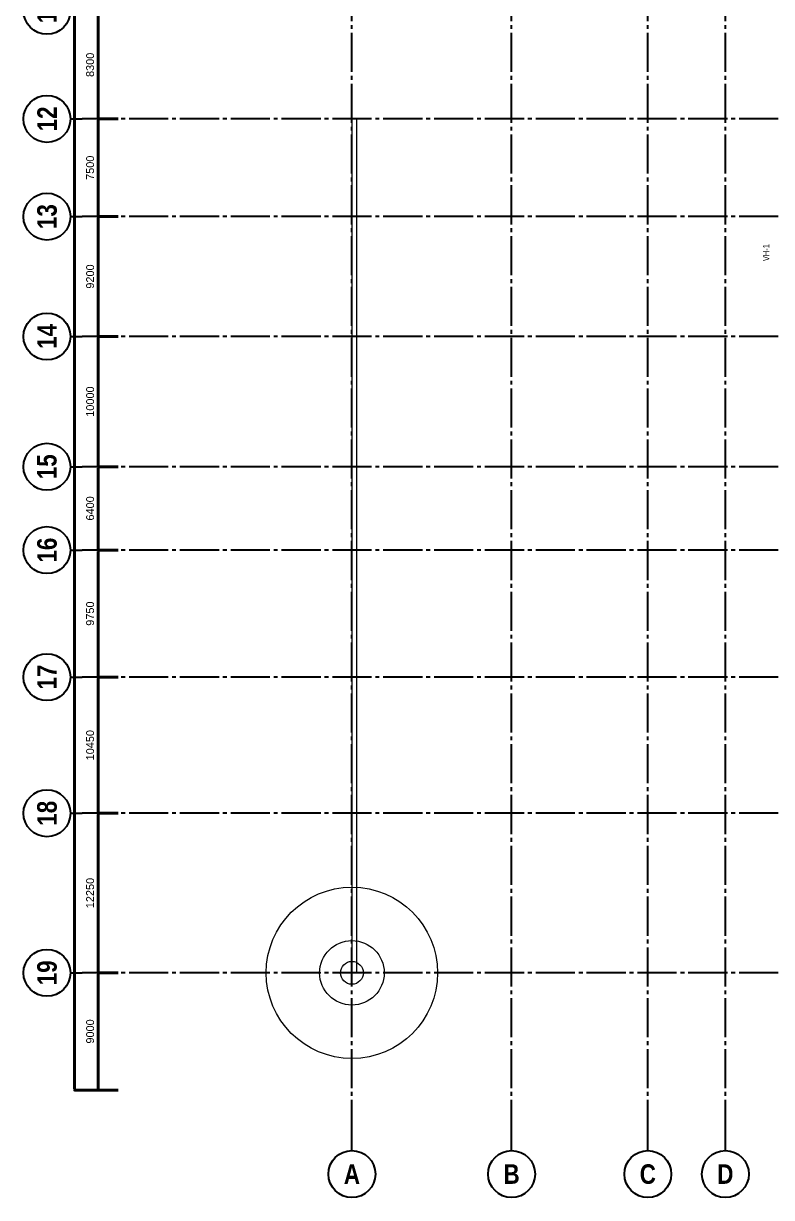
# Model space of a CAD drawing. Header units: millimetres. Extents: x -3973692 to -2843767, y 592734 to 838475.
# Drawn here: x -3973692 to -3916304, y 592734 to 682856 of the extents above; entities that cross this region are included whole.
import ezdxf
from ezdxf.enums import TextEntityAlignment as Align

# ---------------------------------------------------------------- set-up
doc = ezdxf.new("R2010")
doc.units = ezdxf.units.MM
doc.header["$MEASUREMENT"] = 0
doc.header["$PDMODE"] = 3
doc.header["$PDSIZE"] = -20
doc.linetypes.add('CHG_XX_Luoi truc$0$MB_Luoi truc$0$Center101', pattern=[13, 10, -1, 1, -1])
doc.linetypes.add('DIVIDE2', pattern=[15.875, 6.35, -3.175, 0, -3.175, 0, -3.175])
doc.layers.get('0').update_dxf_attribs({"lineweight": 9})
doc.layers.get('Defpoints').update_dxf_attribs({"color": 10, "lineweight": 0})
for name, color, linetype, lineweight in [("'S_General_Divide_3 Intermediate", 3, 'DIVIDE2', 40), ('CHG_XX_Cot_Ham 2$0$MB_Luoi truc$0$Dim 300', 1, 'Continuous', 5), ('CHG_XX_Cot_Ham 2$0$NS-DuongBao', 3, 'Continuous', 18), ('CHG_XX_Cot_Ham 2$0$NS-Pier-H2', 150, 'Continuous', 13), ('TEXT', 7, 'Continuous', 15)]:
    doc.layers.add(name, color=color, linetype=linetype, lineweight=lineweight)
doc.layers.add('CHG_XX_Luoi truc$0$Grid', color=34, linetype='Continuous')
doc.layers.add('CHG_XX_Luoi truc$0$Grid Line', color=251, linetype='CHG_XX_Luoi truc$0$MB_Luoi truc$0$Center101')
doc.styles.add('CHG_XX_Cot_Ham 2$0$MB_Luoi truc$0$Arial_C', font='arial.ttf')
doc.styles.add('CHG_XX_Luoi truc$0$MB_Luoi truc$0$Grid A-F$0$VNI-HelveCB', font='')
doc.styles.add('TTP-HelCon', font='')
doc.styles.get('CHG_XX_Luoi truc$0$MB_Luoi truc$0$Grid A-F$0$VNI-HelveCB').set_extended_font_data('VNI-Helve-Condense', bold=True)
doc.styles.get('TTP-HelCon').set_extended_font_data('VNI-Helve-Condense')
doc.dimstyles.new('CHG_XX_Cot_Ham 2$0$MB_Luoi truc$0$Dim 300 (A1-A2)', dxfattribs={"dimscale": 300, "dimtxt": 2, "dimasz": 0.7, "dimexe": 0, "dimexo": 1, "dimgap": 1, "dimtad": 1, "dimdec": 0, "dimzin": 12, "dimdsep": 46, "dimtxsty": 'CHG_XX_Cot_Ham 2$0$MB_Luoi truc$0$Arial_C', "dimblk": 'CHG_XX_Cot_Ham 2$0$MB_Luoi truc$0$_Dot', "dimcen": 1, "dimclrd": 256, "dimclre": 256, "dimclrt": 3, "dimadec": 0, "dimazin": 0, "dimtfac": 1, "dimtdec": 0, "dimtix": 1, "dimtmove": 2, "dimatfit": 3, "dimldrblk": 'CHG_XX_Cot_Ham 2$0$MB_Luoi truc$0$HTT Arrow 30', "dimfxl": 1, "dimtolj": 1, "dimtzin": 0, "dimarcsym": 0})

# ---------------------------------------------------------------- blocks, each defined once
blk = doc.blocks.new('CHG_XX_Cot_Ham 2$0$MB_Luoi truc$0$_Dot')
at = {"color": 0, "linetype": 'ByBlock', "lineweight": -2}
blk.add_line((-0.5, 0), (-1, 0), dxfattribs=at)
at = {"color": 0, "linetype": 'ByBlock', "const_width": 0.5}
blk.add_lwpolyline([(-0.25, 0, 1), (0.25, 0, 1)], format="xyb", close=True, dxfattribs=at)
blk = doc.blocks.new('*D2824')
at = {"layer": 'CHG_XX_Cot_Ham 2$0$MB_Luoi truc$0$Dim 300', "lineweight": -2, "transparency": 16777216}
for p, q in [((-17945, 73850), (-19478, 73850)), ((-19478, 73640), (-19478, 65760)), ((-17945, 65550), (-19478, 65550))]:
    blk.add_line(p, q, dxfattribs=at)
at = {"layer": 'Defpoints', "color": 0, "transparency": 16777216}
for p in [(-17645, 73850), (-19478, 65550), (-17645, 65550)]:
    blk.add_point(p, dxfattribs=at)
at = {"layer": 'CHG_XX_Cot_Ham 2$0$MB_Luoi truc$0$Dim 300', "lineweight": -2, "transparency": 16777216, "xscale": 210, "yscale": 210, "zscale": 210}
for p, rotation in [((-19478, 73850), 90), ((-19478, 65550), 270)]:
    blk.add_blockref('CHG_XX_Cot_Ham 2$0$MB_Luoi truc$0$_Dot', p, dxfattribs=dict(at, rotation=rotation))
at = {"layer": 'CHG_XX_Cot_Ham 2$0$MB_Luoi truc$0$Dim 300', "color": 3, "transparency": 16777216, "insert": (-20085, 69700), "char_height": 600, "attachment_point": 5, "rotation": 90, "style": 'CHG_XX_Cot_Ham 2$0$MB_Luoi truc$0$Arial_C'}
blk.add_mtext('\\A1;8300', dxfattribs=at)
blk = doc.blocks.new('CHG_XX_Cot_Ham 2$0$MB_Luoi truc$0$HTT Arrow 30')
blk.add_hatch(color=256).paths.add_polyline_path([(-2.5, 0.375), (-2.5, -0.375), (0, 0)])
at = {"color": 0, "linetype": 'ByBlock', "lineweight": -2}
for p, q in [((0, 0), (-2.5, 0.375)), ((-2.5, -0.375), (-2.5, 0.375)), ((0, 0), (-2.5, -0.375))]:
    blk.add_line(p, q, dxfattribs=at)
blk = doc.blocks.new('*D2825')
at = {"layer": 'CHG_XX_Cot_Ham 2$0$MB_Luoi truc$0$Dim 300', "lineweight": -2, "transparency": 16777216}
for p, q in [((-17945, 65550), (-19478, 65550)), ((-19478, 65340), (-19478, 58260)), ((-17945, 58050), (-19478, 58050))]:
    blk.add_line(p, q, dxfattribs=at)
at = {"layer": 'Defpoints', "color": 0, "transparency": 16777216}
for p in [(-17645, 65550), (-19478, 58050), (-17645, 58050)]:
    blk.add_point(p, dxfattribs=at)
at = {"layer": 'CHG_XX_Cot_Ham 2$0$MB_Luoi truc$0$Dim 300', "lineweight": -2, "transparency": 16777216, "xscale": 210, "yscale": 210, "zscale": 210}
for p, rotation in [((-19478, 65550), 90), ((-19478, 58050), 270)]:
    blk.add_blockref('CHG_XX_Cot_Ham 2$0$MB_Luoi truc$0$_Dot', p, dxfattribs=dict(at, rotation=rotation))
at = {"layer": 'CHG_XX_Cot_Ham 2$0$MB_Luoi truc$0$Dim 300', "color": 3, "transparency": 16777216, "insert": (-20085, 61800), "char_height": 600, "attachment_point": 5, "rotation": 90, "style": 'CHG_XX_Cot_Ham 2$0$MB_Luoi truc$0$Arial_C'}
blk.add_mtext('\\A1;7500', dxfattribs=at)
blk = doc.blocks.new('*D2826')
at = {"layer": 'CHG_XX_Cot_Ham 2$0$MB_Luoi truc$0$Dim 300', "lineweight": -2, "transparency": 16777216}
for p, q in [((-17945, 58050), (-19478, 58050)), ((-19478, 57840), (-19478, 49060)), ((-17945, 48850), (-19478, 48850))]:
    blk.add_line(p, q, dxfattribs=at)
at = {"layer": 'Defpoints', "color": 0, "transparency": 16777216}
for p in [(-17645, 58050), (-19478, 48850), (-17645, 48850)]:
    blk.add_point(p, dxfattribs=at)
at = {"layer": 'CHG_XX_Cot_Ham 2$0$MB_Luoi truc$0$Dim 300', "lineweight": -2, "transparency": 16777216, "xscale": 210, "yscale": 210, "zscale": 210}
for p, rotation in [((-19478, 58050), 90), ((-19478, 48850), 270)]:
    blk.add_blockref('CHG_XX_Cot_Ham 2$0$MB_Luoi truc$0$_Dot', p, dxfattribs=dict(at, rotation=rotation))
at = {"layer": 'CHG_XX_Cot_Ham 2$0$MB_Luoi truc$0$Dim 300', "color": 3, "transparency": 16777216, "insert": (-20085, 53450), "char_height": 600, "attachment_point": 5, "rotation": 90, "style": 'CHG_XX_Cot_Ham 2$0$MB_Luoi truc$0$Arial_C'}
blk.add_mtext('\\A1;9200', dxfattribs=at)
blk = doc.blocks.new('*D2827')
at = {"layer": 'CHG_XX_Cot_Ham 2$0$MB_Luoi truc$0$Dim 300', "lineweight": -2, "transparency": 16777216}
for p, q in [((-17945, 48850), (-19478, 48850)), ((-19478, 48640), (-19478, 39060)), ((-17945, 38850), (-19478, 38850))]:
    blk.add_line(p, q, dxfattribs=at)
at = {"layer": 'Defpoints', "color": 0, "transparency": 16777216}
for p in [(-17645, 48850), (-19478, 38850), (-17645, 38850)]:
    blk.add_point(p, dxfattribs=at)
at = {"layer": 'CHG_XX_Cot_Ham 2$0$MB_Luoi truc$0$Dim 300', "lineweight": -2, "transparency": 16777216, "xscale": 210, "yscale": 210, "zscale": 210}
for p, rotation in [((-19478, 48850), 90), ((-19478, 38850), 270)]:
    blk.add_blockref('CHG_XX_Cot_Ham 2$0$MB_Luoi truc$0$_Dot', p, dxfattribs=dict(at, rotation=rotation))
at = {"layer": 'CHG_XX_Cot_Ham 2$0$MB_Luoi truc$0$Dim 300', "color": 3, "transparency": 16777216, "insert": (-20085, 43850), "char_height": 600, "attachment_point": 5, "rotation": 90, "style": 'CHG_XX_Cot_Ham 2$0$MB_Luoi truc$0$Arial_C'}
blk.add_mtext('\\A1;10000', dxfattribs=at)
blk = doc.blocks.new('*D2828')
at = {"layer": 'CHG_XX_Cot_Ham 2$0$MB_Luoi truc$0$Dim 300', "lineweight": -2, "transparency": 16777216}
for p, q in [((-17945, 38850), (-19478, 38850)), ((-19478, 38640), (-19478, 32660)), ((-17945, 32450), (-19478, 32450))]:
    blk.add_line(p, q, dxfattribs=at)
at = {"layer": 'Defpoints', "color": 0, "transparency": 16777216}
for p in [(-17645, 38850), (-19478, 32450), (-17645, 32450)]:
    blk.add_point(p, dxfattribs=at)
at = {"layer": 'CHG_XX_Cot_Ham 2$0$MB_Luoi truc$0$Dim 300', "lineweight": -2, "transparency": 16777216, "xscale": 210, "yscale": 210, "zscale": 210}
for p, rotation in [((-19478, 38850), 90), ((-19478, 32450), 270)]:
    blk.add_blockref('CHG_XX_Cot_Ham 2$0$MB_Luoi truc$0$_Dot', p, dxfattribs=dict(at, rotation=rotation))
at = {"layer": 'CHG_XX_Cot_Ham 2$0$MB_Luoi truc$0$Dim 300', "color": 3, "transparency": 16777216, "insert": (-20085, 35650), "char_height": 600, "attachment_point": 5, "rotation": 90, "style": 'CHG_XX_Cot_Ham 2$0$MB_Luoi truc$0$Arial_C'}
blk.add_mtext('\\A1;6400', dxfattribs=at)
blk = doc.blocks.new('*D2829')
at = {"layer": 'CHG_XX_Cot_Ham 2$0$MB_Luoi truc$0$Dim 300', "lineweight": -2, "transparency": 16777216}
for p, q in [((-17945, 32450), (-19478, 32450)), ((-19478, 32240), (-19478, 22910)), ((-17945, 22700), (-19478, 22700))]:
    blk.add_line(p, q, dxfattribs=at)
at = {"layer": 'Defpoints', "color": 0, "transparency": 16777216}
for p in [(-17645, 32450), (-19478, 22700), (-17645, 22700)]:
    blk.add_point(p, dxfattribs=at)
at = {"layer": 'CHG_XX_Cot_Ham 2$0$MB_Luoi truc$0$Dim 300', "lineweight": -2, "transparency": 16777216, "xscale": 210, "yscale": 210, "zscale": 210}
for p, rotation in [((-19478, 32450), 90), ((-19478, 22700), 270)]:
    blk.add_blockref('CHG_XX_Cot_Ham 2$0$MB_Luoi truc$0$_Dot', p, dxfattribs=dict(at, rotation=rotation))
at = {"layer": 'CHG_XX_Cot_Ham 2$0$MB_Luoi truc$0$Dim 300', "color": 3, "transparency": 16777216, "insert": (-20085, 27575), "char_height": 600, "attachment_point": 5, "rotation": 90, "style": 'CHG_XX_Cot_Ham 2$0$MB_Luoi truc$0$Arial_C'}
blk.add_mtext('\\A1;9750', dxfattribs=at)
blk = doc.blocks.new('*D2830')
at = {"layer": 'CHG_XX_Cot_Ham 2$0$MB_Luoi truc$0$Dim 300', "lineweight": -2, "transparency": 16777216}
for p, q in [((-17945, 22700), (-19478, 22700)), ((-19478, 22490), (-19478, 12460)), ((-17945, 12250), (-19478, 12250))]:
    blk.add_line(p, q, dxfattribs=at)
at = {"layer": 'Defpoints', "color": 0, "transparency": 16777216}
for p in [(-17645, 22700), (-19478, 12250), (-17645, 12250)]:
    blk.add_point(p, dxfattribs=at)
at = {"layer": 'CHG_XX_Cot_Ham 2$0$MB_Luoi truc$0$Dim 300', "lineweight": -2, "transparency": 16777216, "xscale": 210, "yscale": 210, "zscale": 210}
for p, rotation in [((-19478, 22700), 90), ((-19478, 12250), 270)]:
    blk.add_blockref('CHG_XX_Cot_Ham 2$0$MB_Luoi truc$0$_Dot', p, dxfattribs=dict(at, rotation=rotation))
at = {"layer": 'CHG_XX_Cot_Ham 2$0$MB_Luoi truc$0$Dim 300', "color": 3, "transparency": 16777216, "insert": (-20085, 17475), "char_height": 600, "attachment_point": 5, "rotation": 90, "style": 'CHG_XX_Cot_Ham 2$0$MB_Luoi truc$0$Arial_C'}
blk.add_mtext('\\A1;10450', dxfattribs=at)
blk = doc.blocks.new('*D2831')
at = {"layer": 'CHG_XX_Cot_Ham 2$0$MB_Luoi truc$0$Dim 300', "lineweight": -2, "transparency": 16777216}
for p, q in [((-17945, 12250), (-19478, 12250)), ((-19478, 12040), (-19478, 210)), ((-17945, 0), (-19478, 0))]:
    blk.add_line(p, q, dxfattribs=at)
at = {"layer": 'Defpoints', "color": 0, "transparency": 16777216}
for p in [(-17645, 12250), (-19478, 0), (-17645, 0)]:
    blk.add_point(p, dxfattribs=at)
at = {"layer": 'CHG_XX_Cot_Ham 2$0$MB_Luoi truc$0$Dim 300', "lineweight": -2, "transparency": 16777216, "xscale": 210, "yscale": 210, "zscale": 210}
for p, rotation in [((-19478, 12250), 90), ((-19478, 0), 270)]:
    blk.add_blockref('CHG_XX_Cot_Ham 2$0$MB_Luoi truc$0$_Dot', p, dxfattribs=dict(at, rotation=rotation))
at = {"layer": 'CHG_XX_Cot_Ham 2$0$MB_Luoi truc$0$Dim 300', "color": 3, "transparency": 16777216, "insert": (-20085, 6125), "char_height": 600, "attachment_point": 5, "rotation": 90, "style": 'CHG_XX_Cot_Ham 2$0$MB_Luoi truc$0$Arial_C'}
blk.add_mtext('\\A1;12250', dxfattribs=at)
blk = doc.blocks.new('*D2832')
at = {"layer": 'CHG_XX_Cot_Ham 2$0$MB_Luoi truc$0$Dim 300', "lineweight": -2, "transparency": 16777216}
for p, q in [((-17945, 163400), (-21278, 163400)), ((-21278, -8790), (-21278, 163190)), ((-17945, -9000), (-21278, -9000))]:
    blk.add_line(p, q, dxfattribs=at)
at = {"layer": 'Defpoints', "color": 0, "transparency": 16777216}
for p in [(-21278, 163400), (-17645, 163400), (-17645, -9000)]:
    blk.add_point(p, dxfattribs=at)
at = {"layer": 'CHG_XX_Cot_Ham 2$0$MB_Luoi truc$0$Dim 300', "lineweight": -2, "transparency": 16777216, "xscale": 210, "yscale": 210, "zscale": 210}
for p, rotation in [((-21278, 163400), 90), ((-21278, -9000), 270)]:
    blk.add_blockref('CHG_XX_Cot_Ham 2$0$MB_Luoi truc$0$_Dot', p, dxfattribs=dict(at, rotation=rotation))
at = {"layer": 'CHG_XX_Cot_Ham 2$0$MB_Luoi truc$0$Dim 300', "color": 3, "transparency": 16777216, "insert": (-21885, 77200), "char_height": 600, "attachment_point": 5, "rotation": 90, "style": 'CHG_XX_Cot_Ham 2$0$MB_Luoi truc$0$Arial_C'}
blk.add_mtext('\\A1;172400', dxfattribs=at)
blk = doc.blocks.new('*D2820')
at = {"layer": 'CHG_XX_Cot_Ham 2$0$MB_Luoi truc$0$Dim 300', "lineweight": -2, "transparency": 16777216}
for p, q in [((-17945, 0), (-19478, 0)), ((-19478, -210), (-19478, -8790)), ((-17945, -9000), (-19478, -9000))]:
    blk.add_line(p, q, dxfattribs=at)
at = {"layer": 'Defpoints', "color": 0, "transparency": 16777216}
for p in [(-17645, 0), (-19478, -9000), (-17645, -9000)]:
    blk.add_point(p, dxfattribs=at)
at = {"layer": 'CHG_XX_Cot_Ham 2$0$MB_Luoi truc$0$Dim 300', "lineweight": -2, "transparency": 16777216, "xscale": 210, "yscale": 210, "zscale": 210}
for p, rotation in [((-19478, 0), 90), ((-19478, -9000), 270)]:
    blk.add_blockref('CHG_XX_Cot_Ham 2$0$MB_Luoi truc$0$_Dot', p, dxfattribs=dict(at, rotation=rotation))
at = {"layer": 'CHG_XX_Cot_Ham 2$0$MB_Luoi truc$0$Dim 300', "color": 3, "transparency": 16777216, "insert": (-20085, -4500), "char_height": 600, "attachment_point": 5, "rotation": 90, "style": 'CHG_XX_Cot_Ham 2$0$MB_Luoi truc$0$Arial_C'}
blk.add_mtext('\\A1;9000', dxfattribs=at)
blk = doc.blocks.new('*U2841')
at = {"layer": 'CHG_XX_Luoi truc$0$Grid', "lineweight": -2}
blk.add_line((0, -3), (0, 0), dxfattribs=at)
blk.add_circle((0, -9), 6, dxfattribs=at)
at = {"layer": 'CHG_XX_Luoi truc$0$Grid Line'}
blk.add_line((0, 0), (0, 608), dxfattribs=at)
at = {"layer": 'CHG_XX_Luoi truc$0$Grid', "lineweight": -2, "style": 'CHG_XX_Luoi truc$0$MB_Luoi truc$0$Grid A-F$0$VNI-HelveCB'}
for tag, p in [('GRIDSUB', (0, 617)), ('GRID', (0, -9))]:
    blk.add_attdef(tag, text='', height=5, dxfattribs=at).set_placement(p, align=Align.MIDDLE)
blk = doc.blocks.new('*U2842')
at = {"layer": 'CHG_XX_Luoi truc$0$Grid', "lineweight": -2}
blk.add_line((0, -3), (0, 0), dxfattribs=at)
blk.add_circle((0, -9), 6, dxfattribs=at)
at = {"layer": 'CHG_XX_Luoi truc$0$Grid Line'}
blk.add_line((0, 0), (0, 608), dxfattribs=at)
at = {"layer": 'CHG_XX_Luoi truc$0$Grid', "lineweight": -2, "style": 'CHG_XX_Luoi truc$0$MB_Luoi truc$0$Grid A-F$0$VNI-HelveCB'}
for tag, p in [('GRIDSUB', (0, 617)), ('GRID', (0, -9))]:
    blk.add_attdef(tag, text='', height=5, dxfattribs=at).set_placement(p, align=Align.MIDDLE)
blk = doc.blocks.new('*U2843')
at = {"layer": 'CHG_XX_Luoi truc$0$Grid', "lineweight": -2}
for p, q in [((0, 441), (0, 438)), ((0, -3), (0, 0))]:
    blk.add_line(p, q, dxfattribs=at)
for centre in [(0, 447), (0, -9)]:
    blk.add_circle(centre, 6, dxfattribs=at)
at = {"layer": 'CHG_XX_Luoi truc$0$Grid Line'}
blk.add_line((0, 0), (0, 438), dxfattribs=at)
at = {"layer": 'CHG_XX_Luoi truc$0$Grid', "lineweight": -2, "style": 'CHG_XX_Luoi truc$0$MB_Luoi truc$0$Grid A-F$0$VNI-HelveCB'}
for tag, p in [('GRIDSUB', (0, 447)), ('GRID', (0, -9))]:
    blk.add_attdef(tag, text='', height=5, dxfattribs=at).set_placement(p, align=Align.MIDDLE)
blk = doc.blocks.new('CHG_XX_Luoi truc')
at = {"layer": 'Defpoints', "ltscale": 1500}
blk.add_circle((0, 0), 6575, dxfattribs=at)
at = {"layer": 'CHG_XX_Luoi truc$0$Grid'}
ref = blk.add_blockref('*U2842', (0, -12747), dxfattribs=dict(at, xscale=300, yscale=300, zscale=300))
ref.add_attrib('GRID', 'A', dxfattribs={"lineweight": -2, "height": 1500, "style": 'CHG_XX_Luoi truc$0$MB_Luoi truc$0$Grid A-F$0$VNI-HelveCB'}).set_placement((0, -15447), align=Align.MIDDLE)
ref = blk.add_blockref('*U2841', (12250, -12747), dxfattribs=dict(at, xscale=300, yscale=300, zscale=300))
ref.add_attrib('GRID', 'B', dxfattribs={"lineweight": -2, "height": 1500, "style": 'CHG_XX_Luoi truc$0$MB_Luoi truc$0$Grid A-F$0$VNI-HelveCB'}).set_placement((12250, -15447), align=Align.MIDDLE)
ref = blk.add_blockref('*U2841', (22700, -12747), dxfattribs=dict(at, xscale=300, yscale=300, zscale=300))
ref.add_attrib('GRID', 'C', dxfattribs={"lineweight": -2, "height": 1500, "style": 'CHG_XX_Luoi truc$0$MB_Luoi truc$0$Grid A-F$0$VNI-HelveCB'}).set_placement((22700, -15447), align=Align.MIDDLE)
ref = blk.add_blockref('*U2841', (28650, -12747), dxfattribs=dict(at, xscale=300, yscale=300, zscale=300))
ref.add_attrib('GRID', 'D', dxfattribs={"lineweight": -2, "height": 1500, "style": 'CHG_XX_Luoi truc$0$MB_Luoi truc$0$Grid A-F$0$VNI-HelveCB'}).set_placement((28650, -15447), align=Align.MIDDLE)
at = {"layer": 'CHG_XX_Luoi truc$0$Grid', "xscale": 300.0000000000013, "yscale": 300.0000000000013, "zscale": 300.0000000000013, "rotation": 90}
for p, values in [((110703, 73850), {'GRID': '11', 'GRIDSUB': '11'}), ((110703, 65550), {'GRID': '12', 'GRIDSUB': '12'}), ((110703, 58050), {'GRID': '13', 'GRIDSUB': '13'}), ((110703, 48850), {'GRID': '14', 'GRIDSUB': '14'}), ((110703, 38850), {'GRID': '15', 'GRIDSUB': '15'}), ((110703, 32450), {'GRID': '16', 'GRIDSUB': '16'}), ((110703, 22700), {'GRID': '17', 'GRIDSUB': '17'}), ((110703, 12250), {'GRID': '18', 'GRIDSUB': '18'}), ((110703, 0), {'GRID': '19', 'GRIDSUB': '19'})]:
    blk.add_blockref('*U2843', p, dxfattribs=at).add_auto_attribs(values)
blk = doc.blocks.new('VH1')
at = {"layer": 'TEXT', "color": 3, "style": 'TTP-HelCon'}
blk.add_text('VH-1', height=500, rotation=90, dxfattribs=at).set_placement((-34382, -109029))
blk = doc.blocks.new('CHG_XX_Cot_Ham 2')
at = {"layer": 'CHG_XX_Cot_Ham 2$0$NS-DuongBao'}
blk.add_circle((0, 0), 876.6, dxfattribs=at)
at = {"layer": 'Defpoints'}
blk.add_circle((0, 0), 876.6, dxfattribs=at)
at = {"layer": 'CHG_XX_Cot_Ham 2$0$NS-Pier-H2'}
blk.add_blockref('CHG_XX_Luoi truc', (0, 0), dxfattribs=at)
at = {"layer": 'CHG_XX_Cot_Ham 2$0$MB_Luoi truc$0$Dim 300'}
for base, p1, p2, picture, middle in [((-21278.2, 163400), (-17645.1, -9000), (-17645.1, 163400), '*D2832', (-21884.5, 77200)), ((-19478.2, 65550), (-17645.1, 73850), (-17645.1, 65550), '*D2824', (-20084.7, 69700)), ((-19478.2, 58050), (-17645.1, 65550), (-17645.1, 58050), '*D2825', (-20084.5, 61800)), ((-19478.2, 48850), (-17645.1, 58050), (-17645.1, 48850), '*D2826', (-20084.5, 53450)), ((-19478.2, 38850), (-17645.1, 48850), (-17645.1, 38850), '*D2827', (-20084.5, 43850)), ((-19478.2, 32450), (-17645.1, 38850), (-17645.1, 32450), '*D2828', (-20084.5, 35650)), ((-19478.2, 22700), (-17645.1, 32450), (-17645.1, 22700), '*D2829', (-20084.5, 27575)), ((-19478.2, 12250), (-17645.1, 22700), (-17645.1, 12250), '*D2830', (-20084.5, 17475)), ((-19478.2, 0), (-17645.1, 12250), (-17645.1, 0), '*D2831', (-20084.5, 6125)), ((-19478.2, -9000), (-17645.1, 0), (-17645.1, -9000), '*D2820', (-20084.5, -4500))]:
    dim = blk.add_linear_dim(base=base, p1=p1, p2=p2, angle=90, dimstyle='CHG_XX_Cot_Ham 2$0$MB_Luoi truc$0$Dim 300 (A1-A2)', dxfattribs=at)
    dim.commit()
    dim.dimension.update_dxf_attribs({"geometry": picture, "text_midpoint": middle})

msp = doc.modelspace()

# ---------------------------------------------------------------- linework, layer by layer
at = {"layer": 'Defpoints'}
msp.add_lwpolyline([(-3948495.2, 609981), (-3948120.2, 609981), (-3948120.2, 675534), (-3948495.2, 675534)], close=True, dxfattribs=at)
at = {"layer": 'Defpoints', "ltscale": 1500}
msp.add_circle((-3948495.2, 609981), 2476.2, dxfattribs=at)
at = {"layer": 'Defpoints'}
msp.add_point((-3948120.2, 675534), dxfattribs=at)

# ---------------------------------------------------------------- block references
at = {"layer": "'S_General_Divide_3 Intermediate"}
msp.add_blockref('CHG_XX_Cot_Ham 2', (-3948495.2, 609981), dxfattribs=at)
at = {"layer": 'TEXT'}
msp.add_blockref('VH1', (-3882081.2, 773643.2), dxfattribs=at)

doc.saveas('drawing.dxf')
